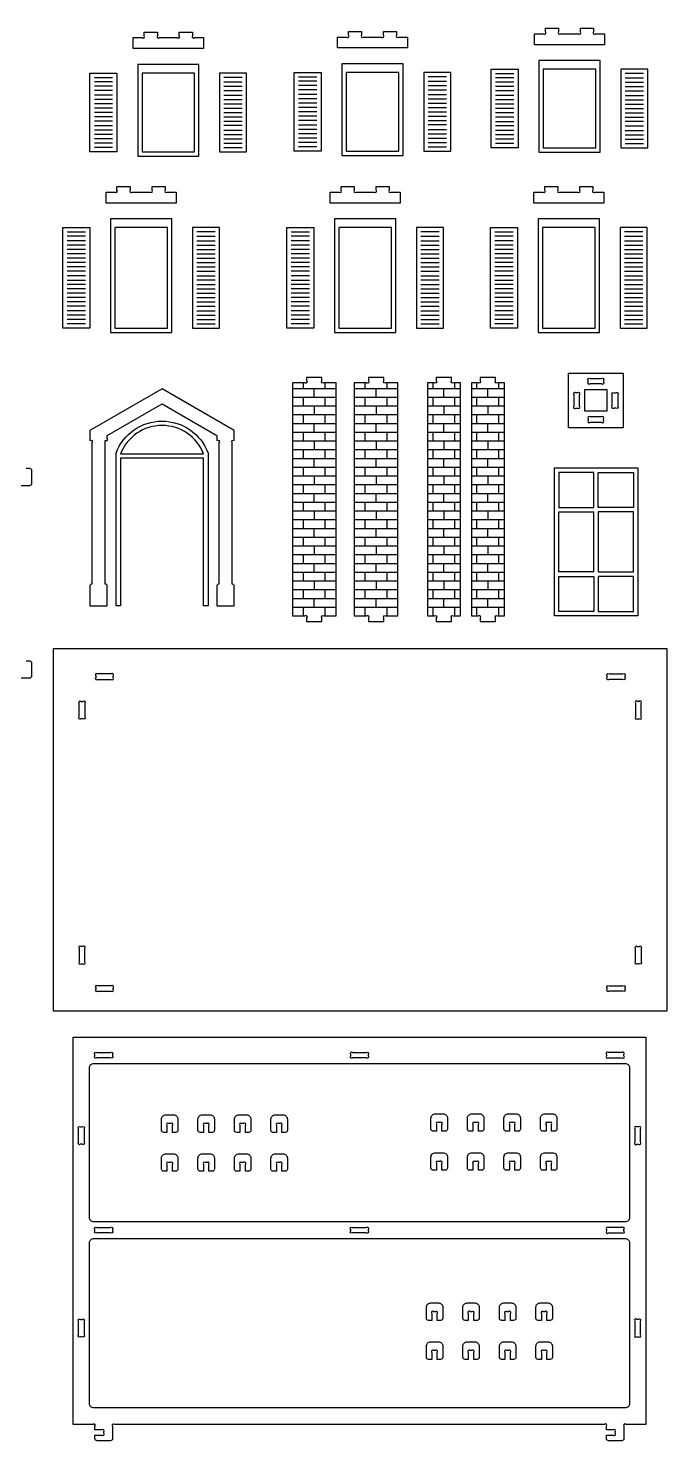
# Model space of a CAD drawing. Extents: x 6616 to 8714, y -367 to 1183.
# Drawn here: x 8014 to 8714, y -367 to 1183 of the extents above; entities that cross this region are included whole.
import ezdxf

# ---------------------------------------------------------------- set-up
doc = ezdxf.new("R2010")
doc.units = 0
doc.header["$MEASUREMENT"] = 0
doc.layers.add('LAYER1', color=18, linetype='CONTINUOUS')

msp = doc.modelspace()

# ---------------------------------------------------------------- linework, layer by layer
at = {"layer": 'LAYER1'}
for points in [[(8129.5, 1160.3), (8129.5, 1172.3), (8139.3, 1172.3, 1), (8141.5, 1174.4), (8141.5, 1178.3), (8155.9, 1178.3), (8155.9, 1174.4, 1), (8158, 1172.3), (8177.7, 1172.3, 1), (8179.9, 1174.4), (8179.9, 1178.3), (8194.3, 1178.3), (8194.3, 1174.4, 1), (8196.4, 1172.3), (8206.3, 1172.3), (8206.3, 1160.3)], [(8353.3, 1161), (8353.3, 1173), (8363.2, 1173, 1), (8365.3, 1175.1), (8365.3, 1179), (8379.7, 1179), (8379.7, 1175.1, 1), (8381.8, 1173), (8401.6, 1173, 1), (8403.7, 1175.1), (8403.7, 1179), (8418.1, 1179), (8418.1, 1175.1, 1), (8420.2, 1173), (8430.1, 1173), (8430.1, 1161)], [(8569.2, 1164.6), (8569.2, 1176.6), (8579.1, 1176.6, 1), (8581.2, 1178.7), (8581.2, 1182.6), (8595.6, 1182.6), (8595.6, 1178.7, 1), (8597.7, 1176.6), (8617.5, 1176.6, 1), (8619.6, 1178.7), (8619.6, 1182.6), (8634, 1182.6), (8634, 1178.7, 1), (8636.1, 1176.6), (8646, 1176.6), (8646, 1164.6)], [(8099.6, 990.9), (8099.6, 1002.9), (8109.5, 1002.9, 1), (8111.6, 1005), (8111.6, 1008.9), (8126, 1008.9), (8126, 1005, 1), (8128.2, 1002.9), (8147.9, 1002.9, 1), (8150, 1005), (8150, 1008.9), (8164.4, 1008.9), (8164.4, 1005, 1), (8166.6, 1002.9), (8176.4, 1002.9), (8176.4, 990.9)], [(8345.3, 990.9), (8345.3, 1002.9), (8355.2, 1002.9, 1), (8357.3, 1005), (8357.3, 1008.9), (8371.7, 1008.9), (8371.7, 1005, 1), (8373.8, 1002.9), (8393.6, 1002.9, 1), (8395.7, 1005), (8395.7, 1008.9), (8410.1, 1008.9), (8410.1, 1005, 1), (8412.2, 1002.9), (8422.1, 1002.9), (8422.1, 990.9)], [(8568.5, 990.9), (8568.5, 1002.9), (8578.4, 1002.9, 1), (8580.5, 1005), (8580.5, 1008.9), (8594.9, 1008.9), (8594.9, 1005, 1), (8597, 1002.9), (8616.8, 1002.9, 1), (8618.9, 1005), (8618.9, 1008.9), (8633.3, 1008.9), (8633.3, 1005, 1), (8635.4, 1002.9), (8645.3, 1002.9), (8645.3, 990.9)], [(8319.5, 799.6), (8319.5, 795.7, -1), (8317.4, 793.6), (8303.9, 793.6), (8303.9, 538), (8317.4, 538, -1), (8319.5, 535.9), (8319.5, 532), (8336.3, 532), (8336.3, 535.9, -1), (8338.4, 538), (8351.9, 538), (8351.9, 793.6), (8338.4, 793.6, -1), (8336.3, 795.7), (8336.3, 799.6)], [(8387.2, 799.6), (8387.2, 795.7, -1), (8385.1, 793.6), (8371.6, 793.6), (8371.6, 538), (8385.1, 538, -1), (8387.2, 535.9), (8387.2, 532), (8404, 532), (8404, 535.9, -1), (8406.1, 538), (8419.6, 538), (8419.6, 793.6), (8406.1, 793.6, -1), (8404, 795.7), (8404, 799.6)], [(8461.6, 799.6), (8461.6, 795.7, -1), (8459.5, 793.6), (8452, 793.6), (8452, 538), (8459.5, 538, -1), (8461.6, 535.9), (8461.6, 532), (8478.4, 532), (8478.4, 535.9, -1), (8480.5, 538), (8488, 538), (8488, 793.6), (8480.5, 793.6, -1), (8478.4, 795.7), (8478.4, 799.6)], [(8509.8, 799.6), (8509.8, 795.7, -1), (8507.7, 793.6), (8500.2, 793.6), (8500.2, 538), (8507.7, 538, -1), (8509.8, 535.9), (8509.8, 532), (8526.6, 532), (8526.6, 535.9, -1), (8528.8, 538), (8536.2, 538), (8536.2, 793.6), (8528.8, 793.6, -1), (8526.6, 795.7), (8526.6, 799.6)], [(8630.2, 798.4), (8642.7, 798.4, -1), (8644.9, 796.3), (8644.9, 794.6, -1), (8642.7, 792.4), (8630.2, 792.4, -1), (8628.1, 794.6), (8628.1, 796.3, -1)], [(8098.6, 572.9), (8098.6, 730.4), (8098.9, 730.4, 1), (8101, 732.5), (8101, 736), (8161, 770.6), (8221, 736), (8221, 730.4), (8221.3, 730.4, -1), (8223.4, 728.3), (8223.4, 572.9, 0.414214), (8221, 570.5), (8221, 548.9), (8240.2, 548.9), (8240.2, 570.5, 0.414214), (8237.8, 572.9), (8237.8, 728.3, -1), (8239.9, 730.4), (8240.2, 730.4), (8240.2, 741.5), (8161, 787.2), (8081.8, 741.5), (8081.8, 730.4), (8082.1, 730.4, -1), (8084.2, 728.3), (8084.2, 572.9, 0.414214), (8081.8, 570.5), (8081.8, 548.9), (8101, 548.9), (8101, 570.5, 0.414214)], [(8612.5, 780.7), (8612.5, 768.2, 1), (8614.6, 766), (8616.3, 766, 1), (8618.5, 768.2), (8618.5, 780.7, 1), (8616.3, 782.8), (8614.6, 782.8, 1)], [(8660.5, 780.7), (8660.5, 768.2, -1), (8658.3, 766), (8656.6, 766, -1), (8654.5, 768.2), (8654.5, 780.7, -1), (8656.6, 782.8), (8658.3, 782.8, -1)], [(8110.6, 548.9), (8110.6, 716.7, -0.694192), (8211.4, 716.7), (8211.4, 548.9), (8206.6, 548.9), (8206.6, 711), (8115.4, 711), (8115.4, 548.9)], [(8115.4, 715.8), (8206.6, 715.8, 0.681461)], [(8630.2, 750.4), (8642.7, 750.4, 1), (8644.9, 752.6), (8644.9, 754.3, 1), (8642.7, 756.4), (8630.2, 756.4, 1), (8628.1, 754.3), (8628.1, 752.6, 1)], [(8105.3, 474.3), (8090.4, 474.3, 1), (8088.3, 472.2), (8088.3, 470.5, 1), (8090.4, 468.3), (8105.3, 468.3, 1), (8107.5, 470.5), (8107.5, 472.2, 1)], [(8651, 474.3), (8666, 474.3, -1), (8668.1, 472.2), (8668.1, 470.5, -1), (8666, 468.3), (8651, 468.3, -1), (8648.9, 470.5), (8648.9, 472.2, -1)], [(8076.3, 442.2), (8076.3, 427.3, -1), (8074.1, 425.1), (8072.4, 425.1, -1), (8070.3, 427.3), (8070.3, 442.2, -1), (8072.4, 444.3), (8074.1, 444.3, -1)], [(8680.1, 442.2), (8680.1, 427.3, 1), (8682.2, 425.1), (8684, 425.1, 1), (8686.1, 427.3), (8686.1, 442.2, 1), (8684, 444.3), (8682.2, 444.3, 1)], [(8070.3, 173.4), (8070.3, 158.5, 1), (8072.4, 156.3), (8074.1, 156.3, 1), (8076.3, 158.5), (8076.3, 173.4, 1), (8074.1, 175.5), (8072.4, 175.5, 1)], [(8686.1, 173.4), (8686.1, 158.5, -1), (8684, 156.3), (8682.2, 156.3, -1), (8680.1, 158.5), (8680.1, 173.4, -1), (8682.2, 175.5), (8684, 175.5, -1)], [(8090.4, 126.3), (8105.3, 126.3, 1), (8107.5, 128.5), (8107.5, 130.2, 1), (8105.3, 132.3), (8090.4, 132.3, 1), (8088.3, 130.2), (8088.3, 128.5, 1)], [(8666, 126.3), (8651, 126.3, -1), (8648.9, 128.5), (8648.9, 130.2, -1), (8651, 132.3), (8666, 132.3, -1), (8668.1, 130.2), (8668.1, 128.5, -1)], [(8089.9, -366.8, -0.414214), (8087.5, -364.4), (8087.5, -360.8), (8095, -360.8, 1), (8097.1, -358.6), (8097.1, -356.9, 1), (8095, -354.8), (8087.5, -354.8), (8087.5, -350.9, 1), (8085.4, -348.8), (8063.5, -348.8), (8063.5, 76.1), (8691.3, 76.1), (8691.3, -348.8), (8669.5, -348.8, 1), (8667.3, -350.9), (8667.3, -364.4, -0.414214), (8664.9, -366.8), (8650.5, -366.8, -0.414214), (8648.1, -364.4), (8648.1, -360.8), (8655.6, -360.8, 1), (8657.7, -358.6), (8657.7, -356.9, 1), (8655.6, -354.8), (8648.1, -354.8), (8648.1, -350.9, 1), (8646, -348.8), (8108.8, -348.8, 1), (8106.7, -350.9), (8106.7, -364.4, -0.414214), (8104.3, -366.8)], [(8673.3, 42.4), (8673.3, -122, -0.414214), (8668.5, -126.8), (8086.3, -126.8, -0.414214), (8081.5, -122), (8081.5, 42.4, -0.414214), (8086.3, 47.2), (8668.5, 47.2, -0.414214)], [(8089.6, 59.2), (8104.6, 59.2, -1), (8106.7, 57.1), (8106.7, 55.4, -1), (8104.6, 53.2), (8089.6, 53.2, -1), (8087.5, 55.4), (8087.5, 57.1, -1)], [(8369.9, 59.2), (8384.9, 59.2, -1), (8387, 57.1), (8387, 55.4, -1), (8384.9, 53.2), (8369.9, 53.2, -1), (8367.8, 55.4), (8367.8, 57.1, -1)], [(8650.3, 53.2), (8665.2, 53.2, 1), (8667.3, 55.4), (8667.3, 57.1, 1), (8665.2, 59.2), (8650.3, 59.2, 1), (8648.1, 57.1), (8648.1, 55.4, 1)], [(8160.4, -26.1), (8160.4, -14.1, -0.414214), (8165.2, -9.3), (8173.6, -9.3, -0.414214), (8178.4, -14.1), (8178.4, -26.1, -0.414214), (8176, -28.5), (8172.4, -28.5), (8172.4, -21, 1), (8170.3, -18.9), (8168.5, -18.9, 1), (8166.4, -21), (8166.4, -28.5), (8162.8, -28.5, -0.414214)], [(8200.4, -26.1), (8200.4, -14.1, -0.414214), (8205.2, -9.3), (8213.6, -9.3, -0.414214), (8218.4, -14.1), (8218.4, -26.1, -0.414214), (8216, -28.5), (8212.4, -28.5), (8212.4, -21, 1), (8210.3, -18.9), (8208.5, -18.9, 1), (8206.4, -21), (8206.4, -28.5), (8202.8, -28.5, -0.414214)], [(8240.4, -26.1), (8240.4, -14.1, -0.414214), (8245.2, -9.3), (8253.6, -9.3, -0.414214), (8258.4, -14.1), (8258.4, -26.1, -0.414214), (8256, -28.5), (8252.4, -28.5), (8252.4, -21, 1), (8250.3, -18.9), (8248.5, -18.9, 1), (8246.4, -21), (8246.4, -28.5), (8242.8, -28.5, -0.414214)], [(8280.4, -26.1), (8280.4, -14.1, -0.414214), (8285.2, -9.3), (8293.6, -9.3, -0.414214), (8298.4, -14.1), (8298.4, -26.1, -0.414214), (8296, -28.5), (8292.4, -28.5), (8292.4, -21, 1), (8290.3, -18.9), (8288.5, -18.9, 1), (8286.4, -21), (8286.4, -28.5), (8282.8, -28.5, -0.414214)], [(8455.8, -24.9), (8455.8, -12.9, -0.414214), (8460.6, -8.1), (8469, -8.1, -0.414214), (8473.8, -12.9), (8473.8, -24.9, -0.414214), (8471.4, -27.3), (8467.8, -27.3), (8467.8, -19.8, 1), (8465.7, -17.7), (8464, -17.7, 1), (8461.8, -19.8), (8461.8, -27.3), (8458.2, -27.3, -0.414214)], [(8495.8, -24.9), (8495.8, -12.9, -0.414214), (8500.6, -8.1), (8509, -8.1, -0.414214), (8513.8, -12.9), (8513.8, -24.9, -0.414214), (8511.4, -27.3), (8507.8, -27.3), (8507.8, -19.8, 1), (8505.7, -17.7), (8504, -17.7, 1), (8501.8, -19.8), (8501.8, -27.3), (8498.2, -27.3, -0.414214)], [(8535.8, -24.9), (8535.8, -12.9, -0.414214), (8540.6, -8.1), (8549, -8.1, -0.414214), (8553.8, -12.9), (8553.8, -24.9, -0.414214), (8551.4, -27.3), (8547.8, -27.3), (8547.8, -19.8, 1), (8545.7, -17.7), (8544, -17.7, 1), (8541.8, -19.8), (8541.8, -27.3), (8538.2, -27.3, -0.414214)], [(8575.9, -24.9), (8575.9, -12.9, -0.414214), (8580.7, -8.1), (8589.1, -8.1, -0.414214), (8593.9, -12.9), (8593.9, -24.9, -0.414214), (8591.5, -27.3), (8587.9, -27.3), (8587.9, -19.8, 1), (8585.7, -17.7), (8584, -17.7, 1), (8581.9, -19.8), (8581.9, -27.3), (8578.3, -27.3, -0.414214)], [(8075.5, -24.5), (8075.5, -39.4, -1), (8073.4, -41.6), (8071.6, -41.6, -1), (8069.5, -39.4), (8069.5, -24.5, -1), (8071.6, -22.4), (8073.4, -22.4, -1)], [(8681.5, -41.6), (8683.2, -41.6, 1), (8685.3, -39.4), (8685.3, -24.5, 1), (8683.2, -22.4), (8681.5, -22.4, 1), (8679.3, -24.5), (8679.3, -39.4, 1)], [(8160.4, -68.8), (8160.4, -56.8, -0.414214), (8165.2, -52), (8173.6, -52, -0.414214), (8178.4, -56.8), (8178.4, -68.8, -0.414214), (8176, -71.2), (8172.4, -71.2), (8172.4, -63.7, 1), (8170.3, -61.6), (8168.5, -61.6, 1), (8166.4, -63.7), (8166.4, -71.2), (8162.8, -71.2, -0.414214)], [(8200.4, -68.8), (8200.4, -56.8, -0.414214), (8205.2, -52), (8213.6, -52, -0.414214), (8218.4, -56.8), (8218.4, -68.8, -0.414214), (8216, -71.2), (8212.4, -71.2), (8212.4, -63.7, 1), (8210.3, -61.6), (8208.5, -61.6, 1), (8206.4, -63.7), (8206.4, -71.2), (8202.8, -71.2, -0.414214)], [(8240.4, -68.8), (8240.4, -56.8, -0.414214), (8245.2, -52), (8253.6, -52, -0.414214), (8258.4, -56.8), (8258.4, -68.8, -0.414214), (8256, -71.2), (8252.4, -71.2), (8252.4, -63.7, 1), (8250.3, -61.6), (8248.5, -61.6, 1), (8246.4, -63.7), (8246.4, -71.2), (8242.8, -71.2, -0.414214)], [(8280.4, -68.8), (8280.4, -56.8, -0.414214), (8285.2, -52), (8293.6, -52, -0.414214), (8298.4, -56.8), (8298.4, -68.8, -0.414214), (8296, -71.2), (8292.4, -71.2), (8292.4, -63.7, 1), (8290.3, -61.6), (8288.5, -61.6, 1), (8286.4, -63.7), (8286.4, -71.2), (8282.8, -71.2, -0.414214)], [(8455.8, -67.6), (8455.8, -55.6, -0.414214), (8460.6, -50.8), (8469, -50.8, -0.414214), (8473.8, -55.6), (8473.8, -67.6, -0.414214), (8471.4, -70), (8467.8, -70), (8467.8, -62.5, 1), (8465.7, -60.4), (8464, -60.4, 1), (8461.8, -62.5), (8461.8, -70), (8458.2, -70, -0.414214)], [(8495.8, -67.6), (8495.8, -55.6, -0.414214), (8500.6, -50.8), (8509, -50.8, -0.414214), (8513.8, -55.6), (8513.8, -67.6, -0.414214), (8511.4, -70), (8507.8, -70), (8507.8, -62.5, 1), (8505.7, -60.4), (8504, -60.4, 1), (8501.8, -62.5), (8501.8, -70), (8498.2, -70, -0.414214)], [(8535.8, -67.6), (8535.8, -55.6, -0.414214), (8540.6, -50.8), (8549, -50.8, -0.414214), (8553.8, -55.6), (8553.8, -67.6, -0.414214), (8551.4, -70), (8547.8, -70), (8547.8, -62.5, 1), (8545.7, -60.4), (8544, -60.4, 1), (8541.8, -62.5), (8541.8, -70), (8538.2, -70, -0.414214)], [(8575.9, -67.6), (8575.9, -55.6, -0.414214), (8580.7, -50.8), (8589.1, -50.8, -0.414214), (8593.9, -55.6), (8593.9, -67.6, -0.414214), (8591.5, -70), (8587.9, -70), (8587.9, -62.5, 1), (8585.7, -60.4), (8584, -60.4, 1), (8581.9, -62.5), (8581.9, -70), (8578.3, -70, -0.414214)], [(8104.6, -138.8), (8089.6, -138.8, -1), (8087.5, -136.6), (8087.5, -134.9, -1), (8089.6, -132.8), (8104.6, -132.8, -1), (8106.7, -134.9), (8106.7, -136.6, -1)], [(8369.9, -132.8), (8384.9, -132.8, -1), (8387, -134.9), (8387, -136.6, -1), (8384.9, -138.8), (8369.9, -138.8, -1), (8367.8, -136.6), (8367.8, -134.9, -1)], [(8650.3, -138.8), (8665.2, -138.8, 1), (8667.3, -136.6), (8667.3, -134.9, 1), (8665.2, -132.8), (8650.3, -132.8, 1), (8648.1, -134.9), (8648.1, -136.6, 1)], [(8081.5, -149.6, -0.414214), (8086.3, -144.8), (8668.5, -144.8, -0.414214), (8673.3, -149.6), (8673.3, -326, -0.414214), (8668.5, -330.8), (8086.3, -330.8, -0.414214), (8081.5, -326)], [(8450.7, -232.4), (8450.7, -220.4, -0.414214), (8455.5, -215.6), (8463.9, -215.6, -0.414214), (8468.7, -220.4), (8468.7, -232.4, -0.414214), (8466.3, -234.8), (8462.7, -234.8), (8462.7, -227.3, 1), (8460.6, -225.2), (8458.9, -225.2, 1), (8456.7, -227.3), (8456.7, -234.8), (8453.1, -234.8, -0.414214)], [(8490.7, -232.4), (8490.7, -220.4, -0.414214), (8495.5, -215.6), (8503.9, -215.6, -0.414214), (8508.7, -220.4), (8508.7, -232.4, -0.414214), (8506.3, -234.8), (8502.7, -234.8), (8502.7, -227.3, 1), (8500.6, -225.2), (8498.9, -225.2, 1), (8496.7, -227.3), (8496.7, -234.8), (8493.1, -234.8, -0.414214)], [(8530.8, -232.4), (8530.8, -220.4, -0.414214), (8535.6, -215.6), (8544, -215.6, -0.414214), (8548.8, -220.4), (8548.8, -232.4, -0.414214), (8546.4, -234.8), (8542.8, -234.8), (8542.8, -227.3, 1), (8540.6, -225.2), (8538.9, -225.2, 1), (8536.8, -227.3), (8536.8, -234.8), (8533.2, -234.8, -0.414214)], [(8570.8, -232.4), (8570.8, -220.4, -0.414214), (8575.6, -215.6), (8584, -215.6, -0.414214), (8588.8, -220.4), (8588.8, -232.4, -0.414214), (8586.4, -234.8), (8582.8, -234.8), (8582.8, -227.3, 1), (8580.6, -225.2), (8578.9, -225.2, 1), (8576.8, -227.3), (8576.8, -234.8), (8573.2, -234.8, -0.414214)], [(8075.5, -235.7), (8075.5, -250.6, -1), (8073.4, -252.8), (8071.6, -252.8, -1), (8069.5, -250.6), (8069.5, -235.7, -1), (8071.6, -233.6), (8073.4, -233.6, -1)], [(8679.3, -235.7), (8679.3, -250.6, 1), (8681.5, -252.8), (8683.2, -252.8, 1), (8685.3, -250.6), (8685.3, -235.7, 1), (8683.2, -233.6), (8681.5, -233.6, 1)], [(8450.7, -275.1), (8450.7, -263.1, -0.414214), (8455.5, -258.3), (8463.9, -258.3, -0.414214), (8468.7, -263.1), (8468.7, -275.1, -0.414214), (8466.3, -277.5), (8462.7, -277.5), (8462.7, -270, 1), (8460.6, -267.9), (8458.9, -267.9, 1), (8456.7, -270), (8456.7, -277.5), (8453.1, -277.5, -0.414214)], [(8490.7, -275.1), (8490.7, -263.1, -0.414214), (8495.5, -258.3), (8503.9, -258.3, -0.414214), (8508.7, -263.1), (8508.7, -275.1, -0.414214), (8506.3, -277.5), (8502.7, -277.5), (8502.7, -270, 1), (8500.6, -267.9), (8498.9, -267.9, 1), (8496.7, -270), (8496.7, -277.5), (8493.1, -277.5, -0.414214)], [(8530.8, -275.1), (8530.8, -263.1, -0.414214), (8535.6, -258.3), (8544, -258.3, -0.414214), (8548.8, -263.1), (8548.8, -275.1, -0.414214), (8546.4, -277.5), (8542.8, -277.5), (8542.8, -270, 1), (8540.6, -267.9), (8538.9, -267.9, 1), (8536.8, -270), (8536.8, -277.5), (8533.2, -277.5, -0.414214)], [(8570.8, -275.1), (8570.8, -263.1, -0.414214), (8575.6, -258.3), (8584, -258.3, -0.414214), (8588.8, -263.1), (8588.8, -275.1, -0.414214), (8586.4, -277.5), (8582.8, -277.5), (8582.8, -270, 1), (8580.6, -267.9), (8578.9, -267.9, 1), (8576.8, -270), (8576.8, -277.5), (8573.2, -277.5, -0.414214)]]:
    msp.add_lwpolyline(points, format="xyb", close=True, dxfattribs=at)
for points in [[(8641.2, 1147.4), (8574, 1147.4), (8574, 1046.6), (8641.2, 1046.6)], [(8082, 1133.4), (8111.6, 1133.4), (8111.6, 1047), (8082, 1047)], [(8201.5, 1143), (8134.3, 1143), (8134.3, 1042.2), (8201.5, 1042.2)], [(8196.7, 1133.4), (8139.1, 1133.4), (8139.1, 1047), (8196.7, 1047)], [(8253.7, 1133.4), (8224.1, 1133.4), (8224.1, 1047), (8253.7, 1047)], [(8305.8, 1134.1), (8335.4, 1134.1), (8335.4, 1047.7), (8305.8, 1047.7)], [(8425.3, 1143.7), (8358.1, 1143.7), (8358.1, 1042.9), (8425.3, 1042.9)], [(8420.5, 1134.1), (8362.9, 1134.1), (8362.9, 1047.7), (8420.5, 1047.7)], [(8477.5, 1134.1), (8447.9, 1134.1), (8447.9, 1047.7), (8477.5, 1047.7)], [(8521.8, 1137.8), (8551.3, 1137.8), (8551.3, 1051.4), (8521.8, 1051.4)], [(8636.4, 1137.8), (8578.8, 1137.8), (8578.8, 1051.4), (8636.4, 1051.4)], [(8693.5, 1137.8), (8663.9, 1137.8), (8663.9, 1051.4), (8693.5, 1051.4)], [(8052.2, 964), (8081.8, 964), (8081.8, 853.6), (8052.2, 853.6)], [(8171.6, 973.6), (8104.4, 973.6), (8104.4, 848.8), (8171.6, 848.8)], [(8166.8, 964), (8109.2, 964), (8109.2, 853.6), (8166.8, 853.6)], [(8223.9, 964), (8194.3, 964), (8194.3, 853.6), (8223.9, 853.6)], [(8297.9, 964), (8327.5, 964), (8327.5, 853.6), (8297.9, 853.6)], [(8417.3, 973.6), (8350.1, 973.6), (8350.1, 848.8), (8417.3, 848.8)], [(8412.5, 964), (8354.9, 964), (8354.9, 853.6), (8412.5, 853.6)], [(8469.6, 964), (8440, 964), (8440, 853.6), (8469.6, 853.6)], [(8521, 964), (8550.6, 964), (8550.6, 853.6), (8521, 853.6)], [(8640.5, 973.6), (8573.3, 973.6), (8573.3, 848.8), (8640.5, 848.8)], [(8635.7, 964), (8578.1, 964), (8578.1, 853.6), (8635.7, 853.6)], [(8692.7, 964), (8663.1, 964), (8663.1, 853.6), (8692.7, 853.6)], [(8666.5, 804.4), (8666.5, 744.4), (8606.5, 744.4), (8606.5, 804.4)], [(8624.5, 786.4), (8648.4, 786.4), (8648.4, 762.5), (8624.5, 762.5)], [(8591.2, 700.3), (8682.4, 700.3), (8682.4, 538.2), (8591.2, 538.2)], [(8596, 695.5), (8596, 657.1), (8634.4, 657.1), (8634.4, 695.5)], [(8639.2, 657.1), (8639.2, 695.5), (8677.6, 695.5), (8677.6, 657.1)], [(8639.2, 586.2), (8677.6, 586.2), (8677.6, 652.3), (8639.2, 652.3)], [(8596, 581.4), (8634.4, 581.4), (8634.4, 543), (8596, 543)], [(8639.2, 543), (8677.6, 543), (8677.6, 581.4), (8639.2, 581.4)], [(8042.2, 502.4), (8714.2, 502.4), (8714.2, 104.3), (8042.2, 104.3)]]:
    msp.add_lwpolyline(points, close=True, dxfattribs=at)
for points in [[(8526.6, 1133), (8546.5, 1133)], [(8688.7, 1133), (8668.7, 1133)], [(8086.8, 1128.6), (8106.8, 1128.6)], [(8106.8, 1123.8), (8086.8, 1123.8)], [(8106.8, 1119), (8086.8, 1119)], [(8248.9, 1128.6), (8228.9, 1128.6)], [(8228.9, 1123.8), (8248.9, 1123.8)], [(8228.9, 1119), (8248.9, 1119)], [(8310.6, 1129.3), (8330.6, 1129.3)], [(8330.6, 1124.5), (8310.6, 1124.5)], [(8330.6, 1119.7), (8310.6, 1119.7)], [(8472.7, 1129.3), (8452.7, 1129.3)], [(8452.7, 1124.5), (8472.7, 1124.5)], [(8452.7, 1119.7), (8472.7, 1119.7)], [(8546.5, 1128.2), (8526.6, 1128.2)], [(8546.5, 1123.4), (8526.6, 1123.4)], [(8546.5, 1118.6), (8526.6, 1118.6)], [(8668.7, 1128.2), (8688.7, 1128.2)], [(8668.7, 1123.4), (8688.7, 1123.4)], [(8668.7, 1118.6), (8688.7, 1118.6)], [(8106.8, 1114.2), (8086.8, 1114.2)], [(8106.8, 1109.4), (8086.8, 1109.4)], [(8106.8, 1104.6), (8086.8, 1104.6)], [(8228.9, 1114.2), (8248.9, 1114.2)], [(8228.9, 1109.4), (8248.9, 1109.4)], [(8228.9, 1104.6), (8248.9, 1104.6)], [(8330.6, 1114.9), (8310.6, 1114.9)], [(8330.6, 1110.1), (8310.6, 1110.1)], [(8330.6, 1105.3), (8310.6, 1105.3)], [(8330.6, 1100.5), (8310.6, 1100.5)], [(8452.7, 1114.9), (8472.7, 1114.9)], [(8452.7, 1110.1), (8472.7, 1110.1)], [(8452.7, 1105.3), (8472.7, 1105.3)], [(8452.7, 1100.5), (8472.7, 1100.5)], [(8546.5, 1113.8), (8526.6, 1113.8)], [(8546.5, 1109), (8526.6, 1109)], [(8546.5, 1104.2), (8526.6, 1104.2)], [(8668.7, 1113.8), (8688.7, 1113.8)], [(8668.7, 1109), (8688.7, 1109)], [(8668.7, 1104.2), (8688.7, 1104.2)], [(8106.8, 1099.8), (8086.8, 1099.8)], [(8106.8, 1095), (8086.8, 1095)], [(8106.8, 1090.2), (8086.8, 1090.2)], [(8106.8, 1085.4), (8086.8, 1085.4)], [(8228.9, 1099.8), (8248.9, 1099.8)], [(8228.9, 1095), (8248.9, 1095)], [(8228.9, 1090.2), (8248.9, 1090.2)], [(8228.9, 1085.4), (8248.9, 1085.4)], [(8330.6, 1095.7), (8310.6, 1095.7)], [(8330.6, 1090.9), (8310.6, 1090.9)], [(8330.6, 1086.1), (8310.6, 1086.1)], [(8452.7, 1095.7), (8472.7, 1095.7)], [(8452.7, 1090.9), (8472.7, 1090.9)], [(8452.7, 1086.1), (8472.7, 1086.1)], [(8546.5, 1099.4), (8526.6, 1099.4)], [(8546.5, 1094.6), (8526.6, 1094.6)], [(8546.5, 1089.8), (8526.6, 1089.8)], [(8546.5, 1085), (8526.6, 1085)], [(8668.7, 1099.4), (8688.7, 1099.4)], [(8668.7, 1094.6), (8688.7, 1094.6)], [(8668.7, 1089.8), (8688.7, 1089.8)], [(8668.7, 1085), (8688.7, 1085)], [(8106.8, 1080.6), (8086.8, 1080.6)], [(8086.8, 1075.8), (8106.8, 1075.8)], [(8106.8, 1071), (8086.8, 1071)], [(8228.9, 1080.6), (8248.9, 1080.6)], [(8248.9, 1075.8), (8228.9, 1075.8)], [(8228.9, 1071), (8248.9, 1071)], [(8330.6, 1081.3), (8310.6, 1081.3)], [(8310.6, 1076.5), (8330.6, 1076.5)], [(8330.6, 1071.7), (8310.6, 1071.7)], [(8452.7, 1081.3), (8472.7, 1081.3)], [(8472.7, 1076.5), (8452.7, 1076.5)], [(8452.7, 1071.7), (8472.7, 1071.7)], [(8526.6, 1080.2), (8546.5, 1080.2)], [(8546.5, 1075.4), (8526.6, 1075.4)], [(8546.5, 1070.6), (8526.6, 1070.6)], [(8688.7, 1080.2), (8668.7, 1080.2)], [(8668.7, 1075.4), (8688.7, 1075.4)], [(8668.7, 1070.6), (8688.7, 1070.6)], [(8106.8, 1066.2), (8086.8, 1066.2)], [(8106.8, 1061.4), (8086.8, 1061.4)], [(8106.8, 1056.6), (8086.8, 1056.6)], [(8228.9, 1066.2), (8248.9, 1066.2)], [(8228.9, 1061.4), (8248.9, 1061.4)], [(8228.9, 1056.6), (8248.9, 1056.6)], [(8330.6, 1066.9), (8310.6, 1066.9)], [(8330.6, 1062.1), (8310.6, 1062.1)], [(8330.6, 1057.3), (8310.6, 1057.3)], [(8452.7, 1066.9), (8472.7, 1066.9)], [(8452.7, 1062.1), (8472.7, 1062.1)], [(8452.7, 1057.3), (8472.7, 1057.3)], [(8546.5, 1065.8), (8526.6, 1065.8)], [(8546.5, 1061), (8526.6, 1061)], [(8546.5, 1056.2), (8526.6, 1056.2)], [(8668.7, 1065.8), (8688.7, 1065.8)], [(8668.7, 1061), (8688.7, 1061)], [(8668.7, 1056.2), (8688.7, 1056.2)], [(8106.8, 1051.8), (8086.8, 1051.8)], [(8228.9, 1051.8), (8248.9, 1051.8)], [(8330.6, 1052.5), (8310.6, 1052.5)], [(8452.7, 1052.5), (8472.7, 1052.5)], [(8057, 959.2), (8077, 959.2)], [(8077, 954.4), (8057, 954.4)], [(8077, 949.6), (8057, 949.6)], [(8219.1, 959.2), (8199.1, 959.2)], [(8199.1, 954.4), (8219.1, 954.4)], [(8199.1, 949.6), (8219.1, 949.6)], [(8302.7, 959.2), (8322.7, 959.2)], [(8322.7, 954.4), (8302.7, 954.4)], [(8322.7, 949.6), (8302.7, 949.6)], [(8464.8, 959.2), (8444.8, 959.2)], [(8444.8, 954.4), (8464.8, 954.4)], [(8444.8, 949.6), (8464.8, 949.6)], [(8525.8, 959.2), (8545.8, 959.2)], [(8545.8, 954.4), (8525.8, 954.4)], [(8545.8, 949.6), (8525.8, 949.6)], [(8687.9, 959.2), (8667.9, 959.2)], [(8667.9, 954.4), (8687.9, 954.4)], [(8667.9, 949.6), (8687.9, 949.6)], [(8077, 944.8), (8057, 944.8)], [(8077, 940), (8057, 940)], [(8077, 935.2), (8057, 935.2)], [(8077, 930.4), (8057, 930.4)], [(8199.1, 944.8), (8219.1, 944.8)], [(8199.1, 940), (8219.1, 940)], [(8199.1, 935.2), (8219.1, 935.2)], [(8199.1, 930.4), (8219.1, 930.4)], [(8322.7, 944.8), (8302.7, 944.8)], [(8322.7, 940), (8302.7, 940)], [(8322.7, 935.2), (8302.7, 935.2)], [(8322.7, 930.4), (8302.7, 930.4)], [(8444.8, 944.8), (8464.8, 944.8)], [(8444.8, 940), (8464.8, 940)], [(8444.8, 935.2), (8464.8, 935.2)], [(8444.8, 930.4), (8464.8, 930.4)], [(8545.8, 944.8), (8525.8, 944.8)], [(8545.8, 940), (8525.8, 940)], [(8545.8, 935.2), (8525.8, 935.2)], [(8545.8, 930.4), (8525.8, 930.4)], [(8667.9, 944.8), (8687.9, 944.8)], [(8667.9, 940), (8687.9, 940)], [(8667.9, 935.2), (8687.9, 935.2)], [(8667.9, 930.4), (8687.9, 930.4)], [(8077, 925.6), (8057, 925.6)], [(8077, 920.8), (8057, 920.8)], [(8077, 916), (8057, 916)], [(8199.1, 925.6), (8219.1, 925.6)], [(8199.1, 920.8), (8219.1, 920.8)], [(8199.1, 916), (8219.1, 916)], [(8322.7, 925.6), (8302.7, 925.6)], [(8322.7, 920.8), (8302.7, 920.8)], [(8322.7, 916), (8302.7, 916)], [(8444.8, 925.6), (8464.8, 925.6)], [(8444.8, 920.8), (8464.8, 920.8)], [(8444.8, 916), (8464.8, 916)], [(8545.8, 925.6), (8525.8, 925.6)], [(8545.8, 920.8), (8525.8, 920.8)], [(8545.8, 916), (8525.8, 916)], [(8667.9, 925.6), (8687.9, 925.6)], [(8667.9, 920.8), (8687.9, 920.8)], [(8667.9, 916), (8687.9, 916)], [(8077, 911.2), (8057, 911.2)], [(8057, 906.4), (8077, 906.4)], [(8077, 901.6), (8057, 901.6)], [(8199.1, 911.2), (8219.1, 911.2)], [(8219.1, 906.4), (8199.1, 906.4)], [(8199.1, 901.6), (8219.1, 901.6)], [(8322.7, 911.2), (8302.7, 911.2)], [(8302.7, 906.4), (8322.7, 906.4)], [(8322.7, 901.6), (8302.7, 901.6)], [(8444.8, 911.2), (8464.8, 911.2)], [(8464.8, 906.4), (8444.8, 906.4)], [(8444.8, 901.6), (8464.8, 901.6)], [(8545.8, 911.2), (8525.8, 911.2)], [(8525.8, 906.4), (8545.8, 906.4)], [(8545.8, 901.6), (8525.8, 901.6)], [(8667.9, 911.2), (8687.9, 911.2)], [(8687.9, 906.4), (8667.9, 906.4)], [(8667.9, 901.6), (8687.9, 901.6)], [(8077, 896.8), (8057, 896.8)], [(8077, 892), (8057, 892)], [(8077, 887.2), (8057, 887.2)], [(8199.1, 896.8), (8219.1, 896.8)], [(8199.1, 892), (8219.1, 892)], [(8199.1, 887.2), (8219.1, 887.2)], [(8322.7, 896.8), (8302.7, 896.8)], [(8322.7, 892), (8302.7, 892)], [(8322.7, 887.2), (8302.7, 887.2)], [(8444.8, 896.8), (8464.8, 896.8)], [(8444.8, 892), (8464.8, 892)], [(8444.8, 887.2), (8464.8, 887.2)], [(8545.8, 896.8), (8525.8, 896.8)], [(8545.8, 892), (8525.8, 892)], [(8545.8, 887.2), (8525.8, 887.2)], [(8667.9, 896.8), (8687.9, 896.8)], [(8667.9, 892), (8687.9, 892)], [(8667.9, 887.2), (8687.9, 887.2)], [(8077, 882.4), (8057, 882.4)], [(8077, 877.6), (8057, 877.6)], [(8077, 872.8), (8057, 872.8)], [(8077, 868), (8057, 868)], [(8199.1, 882.4), (8219.1, 882.4)], [(8199.1, 877.6), (8219.1, 877.6)], [(8199.1, 872.8), (8219.1, 872.8)], [(8199.1, 868), (8219.1, 868)], [(8322.7, 882.4), (8302.7, 882.4)], [(8322.7, 877.6), (8302.7, 877.6)], [(8322.7, 872.8), (8302.7, 872.8)], [(8322.7, 868), (8302.7, 868)], [(8444.8, 882.4), (8464.8, 882.4)], [(8444.8, 877.6), (8464.8, 877.6)], [(8444.8, 872.8), (8464.8, 872.8)], [(8444.8, 868), (8464.8, 868)], [(8545.8, 882.4), (8525.8, 882.4)], [(8545.8, 877.6), (8525.8, 877.6)], [(8545.8, 872.8), (8525.8, 872.8)], [(8545.8, 868), (8525.8, 868)], [(8667.9, 882.4), (8687.9, 882.4)], [(8667.9, 877.6), (8687.9, 877.6)], [(8667.9, 872.8), (8687.9, 872.8)], [(8667.9, 868), (8687.9, 868)], [(8077, 863.2), (8057, 863.2)], [(8077, 858.4), (8057, 858.4)], [(8199.1, 863.2), (8219.1, 863.2)], [(8199.1, 858.4), (8219.1, 858.4)], [(8322.7, 863.2), (8302.7, 863.2)], [(8322.7, 858.4), (8302.7, 858.4)], [(8444.8, 863.2), (8464.8, 863.2)], [(8444.8, 858.4), (8464.8, 858.4)], [(8545.8, 863.2), (8525.8, 863.2)], [(8545.8, 858.4), (8525.8, 858.4)], [(8667.9, 863.2), (8687.9, 863.2)], [(8667.9, 858.4), (8687.9, 858.4)], [(8315.9, 787.6), (8315.9, 793.6)], [(8339.9, 787.6), (8339.9, 793.6)], [(8383.6, 787.6), (8383.6, 793.6)], [(8407.6, 787.6), (8407.6, 793.6)], [(8458, 787.6), (8458, 793.6)], [(8482, 787.6), (8482, 793.6)], [(8506.2, 787.6), (8506.2, 793.6)], [(8530.2, 787.6), (8530.2, 793.6)], [(8303.9, 787.6), (8351.9, 787.6)], [(8303.9, 778), (8351.9, 778)], [(8315.9, 768.4), (8315.9, 778)], [(8327.9, 778), (8327.9, 787.6)], [(8339.9, 768.4), (8339.9, 778)], [(8371.6, 787.6), (8419.6, 787.6)], [(8371.6, 778), (8419.6, 778)], [(8383.6, 768.4), (8383.6, 778)], [(8395.6, 778), (8395.6, 787.6)], [(8407.6, 768.4), (8407.6, 778)], [(8452, 787.6), (8488, 787.6)], [(8452, 778), (8488, 778)], [(8458, 768.4), (8458, 778)], [(8470, 778), (8470, 787.6)], [(8482, 768.4), (8482, 778)], [(8500.2, 787.6), (8536.2, 787.6)], [(8500.2, 778), (8536.2, 778)], [(8506.2, 768.4), (8506.2, 778)], [(8518.2, 778), (8518.2, 787.6)], [(8530.2, 768.4), (8530.2, 778)], [(8303.9, 768.4), (8351.9, 768.4)], [(8327.9, 768.4), (8327.9, 758.8)], [(8371.6, 768.4), (8419.6, 768.4)], [(8395.6, 768.4), (8395.6, 758.8)], [(8452, 768.4), (8488, 768.4)], [(8470, 768.4), (8470, 758.8)], [(8500.2, 768.4), (8536.2, 768.4)], [(8518.2, 768.4), (8518.2, 758.8)], [(8303.9, 758.8), (8351.9, 758.8)], [(8303.9, 749.2), (8351.9, 749.2)], [(8315.9, 749.2), (8315.9, 758.8)], [(8327.9, 739.6), (8327.9, 749.2)], [(8339.9, 749.2), (8339.9, 758.8)], [(8371.6, 758.8), (8419.6, 758.8)], [(8371.6, 749.2), (8419.6, 749.2)], [(8383.6, 749.2), (8383.6, 758.8)], [(8395.6, 739.6), (8395.6, 749.2)], [(8407.6, 749.2), (8407.6, 758.8)], [(8452, 758.8), (8488, 758.8)], [(8452, 749.2), (8488, 749.2)], [(8458, 749.2), (8458, 758.8)], [(8470, 739.6), (8470, 749.2)], [(8482, 749.2), (8482, 758.8)], [(8500.2, 758.8), (8536.2, 758.8)], [(8500.2, 749.2), (8536.2, 749.2)], [(8506.2, 749.2), (8506.2, 758.8)], [(8518.2, 739.6), (8518.2, 749.2)], [(8530.2, 749.2), (8530.2, 758.8)], [(8303.9, 739.6), (8351.9, 739.6)], [(8303.9, 730), (8351.9, 730)], [(8315.9, 730), (8315.9, 739.6)], [(8327.9, 730), (8327.9, 720.4)], [(8339.9, 730), (8339.9, 739.6)], [(8371.6, 739.6), (8419.6, 739.6)], [(8371.6, 730), (8419.6, 730)], [(8383.6, 730), (8383.6, 739.6)], [(8395.6, 730), (8395.6, 720.4)], [(8407.6, 730), (8407.6, 739.6)], [(8452, 739.6), (8488, 739.6)], [(8452, 730), (8488, 730)], [(8458, 730), (8458, 739.6)], [(8470, 730), (8470, 720.4)], [(8482, 730), (8482, 739.6)], [(8500.2, 739.6), (8536.2, 739.6)], [(8500.2, 730), (8536.2, 730)], [(8506.2, 730), (8506.2, 739.6)], [(8518.2, 730), (8518.2, 720.4)], [(8530.2, 730), (8530.2, 739.6)], [(8303.9, 720.4), (8351.9, 720.4)], [(8315.9, 710.8), (8315.9, 720.4)], [(8339.9, 710.8), (8339.9, 720.4)], [(8371.6, 720.4), (8419.6, 720.4)], [(8383.6, 710.8), (8383.6, 720.4)], [(8407.6, 710.8), (8407.6, 720.4)], [(8452, 720.4), (8488, 720.4)], [(8458, 710.8), (8458, 720.4)], [(8482, 710.8), (8482, 720.4)], [(8500.2, 720.4), (8536.2, 720.4)], [(8506.2, 710.8), (8506.2, 720.4)], [(8530.2, 710.8), (8530.2, 720.4)], [(8303.9, 710.8), (8351.9, 710.8)], [(8303.9, 701.2), (8351.9, 701.2)], [(8315.9, 691.6), (8315.9, 701.2)], [(8327.9, 701.2), (8327.9, 710.8)], [(8339.9, 691.6), (8339.9, 701.2)], [(8371.6, 710.8), (8419.6, 710.8)], [(8371.6, 701.2), (8419.6, 701.2)], [(8383.6, 691.6), (8383.6, 701.2)], [(8395.6, 701.2), (8395.6, 710.8)], [(8407.6, 691.6), (8407.6, 701.2)], [(8452, 710.8), (8488, 710.8)], [(8452, 701.2), (8488, 701.2)], [(8458, 691.6), (8458, 701.2)], [(8470, 701.2), (8470, 710.8)], [(8482, 691.6), (8482, 701.2)], [(8500.2, 710.8), (8536.2, 710.8)], [(8500.2, 701.2), (8536.2, 701.2)], [(8506.2, 691.6), (8506.2, 701.2)], [(8518.2, 701.2), (8518.2, 710.8)], [(8530.2, 691.6), (8530.2, 701.2)], [(8303.9, 691.6), (8351.9, 691.6)], [(8303.9, 682), (8351.9, 682)], [(8315.9, 672.4), (8315.9, 682)], [(8327.9, 691.6), (8327.9, 682)], [(8339.9, 672.4), (8339.9, 682)], [(8371.6, 691.6), (8419.6, 691.6)], [(8371.6, 682), (8419.6, 682)], [(8383.6, 672.4), (8383.6, 682)], [(8395.6, 691.6), (8395.6, 682)], [(8407.6, 672.4), (8407.6, 682)], [(8452, 691.6), (8488, 691.6)], [(8452, 682), (8488, 682)], [(8458, 672.4), (8458, 682)], [(8470, 691.6), (8470, 682)], [(8482, 672.4), (8482, 682)], [(8500.2, 691.6), (8536.2, 691.6)], [(8500.2, 682), (8536.2, 682)], [(8506.2, 672.4), (8506.2, 682)], [(8518.2, 691.6), (8518.2, 682)], [(8530.2, 672.4), (8530.2, 682)], [(8303.9, 672.4), (8351.9, 672.4)], [(8327.9, 662.8), (8327.9, 672.4)], [(8371.6, 672.4), (8419.6, 672.4)], [(8395.6, 662.8), (8395.6, 672.4)], [(8452, 672.4), (8488, 672.4)], [(8470, 662.8), (8470, 672.4)], [(8500.2, 672.4), (8536.2, 672.4)], [(8518.2, 662.8), (8518.2, 672.4)], [(8303.9, 662.8), (8351.9, 662.8)], [(8303.9, 653.2), (8351.9, 653.2)], [(8315.9, 653.2), (8315.9, 662.8)], [(8327.9, 653.2), (8327.9, 643.6)], [(8339.9, 653.2), (8339.9, 662.8)], [(8371.6, 662.8), (8419.6, 662.8)], [(8371.6, 653.2), (8419.6, 653.2)], [(8383.6, 653.2), (8383.6, 662.8)], [(8395.6, 653.2), (8395.6, 643.6)], [(8407.6, 653.2), (8407.6, 662.8)], [(8452, 662.8), (8488, 662.8)], [(8452, 653.2), (8488, 653.2)], [(8458, 653.2), (8458, 662.8)], [(8470, 653.2), (8470, 643.6)], [(8482, 653.2), (8482, 662.8)], [(8500.2, 662.8), (8536.2, 662.8)], [(8500.2, 653.2), (8536.2, 653.2)], [(8506.2, 653.2), (8506.2, 662.8)], [(8518.2, 653.2), (8518.2, 643.6)], [(8530.2, 653.2), (8530.2, 662.8)], [(8634.4, 586.2), (8596, 586.2), (8596, 652.3), (8634.4, 652.3)], [(8634.4, 586.2), (8634.4, 652.3)], [(8303.9, 643.6), (8351.9, 643.6)], [(8315.9, 634), (8315.9, 643.6)], [(8339.9, 634), (8339.9, 643.6)], [(8371.6, 643.6), (8419.6, 643.6)], [(8383.6, 634), (8383.6, 643.6)], [(8407.6, 634), (8407.6, 643.6)], [(8452, 643.6), (8488, 643.6)], [(8458, 634), (8458, 643.6)], [(8482, 634), (8482, 643.6)], [(8500.2, 643.6), (8536.2, 643.6)], [(8506.2, 634), (8506.2, 643.6)], [(8530.2, 634), (8530.2, 643.6)], [(8303.9, 634), (8351.9, 634)], [(8303.9, 624.4), (8351.9, 624.4)], [(8315.9, 614.8), (8315.9, 624.4)], [(8327.9, 624.4), (8327.9, 634)], [(8339.9, 614.8), (8339.9, 624.4)], [(8371.6, 634), (8419.6, 634)], [(8371.6, 624.4), (8419.6, 624.4)], [(8383.6, 614.8), (8383.6, 624.4)], [(8395.6, 624.4), (8395.6, 634)], [(8407.6, 614.8), (8407.6, 624.4)], [(8452, 634), (8488, 634)], [(8452, 624.4), (8488, 624.4)], [(8458, 614.8), (8458, 624.4)], [(8470, 624.4), (8470, 634)], [(8482, 614.8), (8482, 624.4)], [(8500.2, 634), (8536.2, 634)], [(8500.2, 624.4), (8536.2, 624.4)], [(8506.2, 614.8), (8506.2, 624.4)], [(8518.2, 624.4), (8518.2, 634)], [(8530.2, 614.8), (8530.2, 624.4)], [(8303.9, 614.8), (8351.9, 614.8)], [(8303.9, 605.2), (8351.9, 605.2)], [(8315.9, 595.6), (8315.9, 605.2)], [(8327.9, 614.8), (8327.9, 605.2)], [(8339.9, 595.6), (8339.9, 605.2)], [(8371.6, 614.8), (8419.6, 614.8)], [(8371.6, 605.2), (8419.6, 605.2)], [(8383.6, 595.6), (8383.6, 605.2)], [(8395.6, 614.8), (8395.6, 605.2)], [(8407.6, 595.6), (8407.6, 605.2)], [(8452, 614.8), (8488, 614.8)], [(8452, 605.2), (8488, 605.2)], [(8458, 595.6), (8458, 605.2)], [(8470, 614.8), (8470, 605.2)], [(8482, 595.6), (8482, 605.2)], [(8500.2, 614.8), (8536.2, 614.8)], [(8500.2, 605.2), (8536.2, 605.2)], [(8506.2, 595.6), (8506.2, 605.2)], [(8518.2, 614.8), (8518.2, 605.2)], [(8530.2, 595.6), (8530.2, 605.2)], [(8303.9, 595.6), (8351.9, 595.6)], [(8327.9, 586), (8327.9, 595.6)], [(8371.6, 595.6), (8419.6, 595.6)], [(8395.6, 586), (8395.6, 595.6)], [(8452, 595.6), (8488, 595.6)], [(8470, 586), (8470, 595.6)], [(8500.2, 595.6), (8536.2, 595.6)], [(8518.2, 586), (8518.2, 595.6)], [(8303.9, 586), (8351.9, 586)], [(8303.9, 576.4), (8351.9, 576.4)], [(8315.9, 576.4), (8315.9, 586)], [(8327.9, 576.4), (8327.9, 566.8)], [(8339.9, 576.4), (8339.9, 586)], [(8371.6, 586), (8419.6, 586)], [(8371.6, 576.4), (8419.6, 576.4)], [(8383.6, 576.4), (8383.6, 586)], [(8395.6, 576.4), (8395.6, 566.8)], [(8407.6, 576.4), (8407.6, 586)], [(8452, 586), (8488, 586)], [(8452, 576.4), (8488, 576.4)], [(8458, 576.4), (8458, 586)], [(8470, 576.4), (8470, 566.8)], [(8482, 576.4), (8482, 586)], [(8500.2, 586), (8536.2, 586)], [(8500.2, 576.4), (8536.2, 576.4)], [(8506.2, 576.4), (8506.2, 586)], [(8518.2, 576.4), (8518.2, 566.8)], [(8530.2, 576.4), (8530.2, 586)], [(8303.9, 566.8), (8351.9, 566.8)], [(8315.9, 557.2), (8315.9, 566.8)], [(8339.9, 557.2), (8339.9, 566.8)], [(8371.6, 566.8), (8419.6, 566.8)], [(8383.6, 557.2), (8383.6, 566.8)], [(8407.6, 557.2), (8407.6, 566.8)], [(8452, 566.8), (8488, 566.8)], [(8458, 557.2), (8458, 566.8)], [(8482, 557.2), (8482, 566.8)], [(8500.2, 566.8), (8536.2, 566.8)], [(8506.2, 557.2), (8506.2, 566.8)], [(8530.2, 557.2), (8530.2, 566.8)], [(8303.9, 557.2), (8351.9, 557.2)], [(8303.9, 547.6), (8351.9, 547.6)], [(8315.9, 538), (8315.9, 547.6)], [(8327.9, 547.6), (8327.9, 557.2)], [(8339.9, 538), (8339.9, 547.6)], [(8371.6, 557.2), (8419.6, 557.2)], [(8371.6, 547.6), (8419.6, 547.6)], [(8383.6, 538), (8383.6, 547.6)], [(8395.6, 547.6), (8395.6, 557.2)], [(8407.6, 538), (8407.6, 547.6)], [(8452, 557.2), (8488, 557.2)], [(8452, 547.6), (8488, 547.6)], [(8458, 538), (8458, 547.6)], [(8470, 547.6), (8470, 557.2)], [(8482, 538), (8482, 547.6)], [(8500.2, 557.2), (8536.2, 557.2)], [(8500.2, 547.6), (8536.2, 547.6)], [(8506.2, 538), (8506.2, 547.6)], [(8518.2, 547.6), (8518.2, 557.2)], [(8530.2, 538), (8530.2, 547.6)]]:
    msp.add_lwpolyline(points, dxfattribs=at)
for points in [[(8012, 700), (8015.6, 700, -0.414214), (8018, 697.6), (8018, 683.2, -0.414214), (8015.6, 680.8), (8002.1, 680.8, 1)], [(8012, 488.8), (8015.6, 488.8, -0.414214), (8018, 486.4), (8018, 472, -0.414214), (8015.6, 469.6), (8002.1, 469.6, 1)]]:
    msp.add_lwpolyline(points, format="xyb", dxfattribs=at)

doc.saveas('drawing.dxf')
